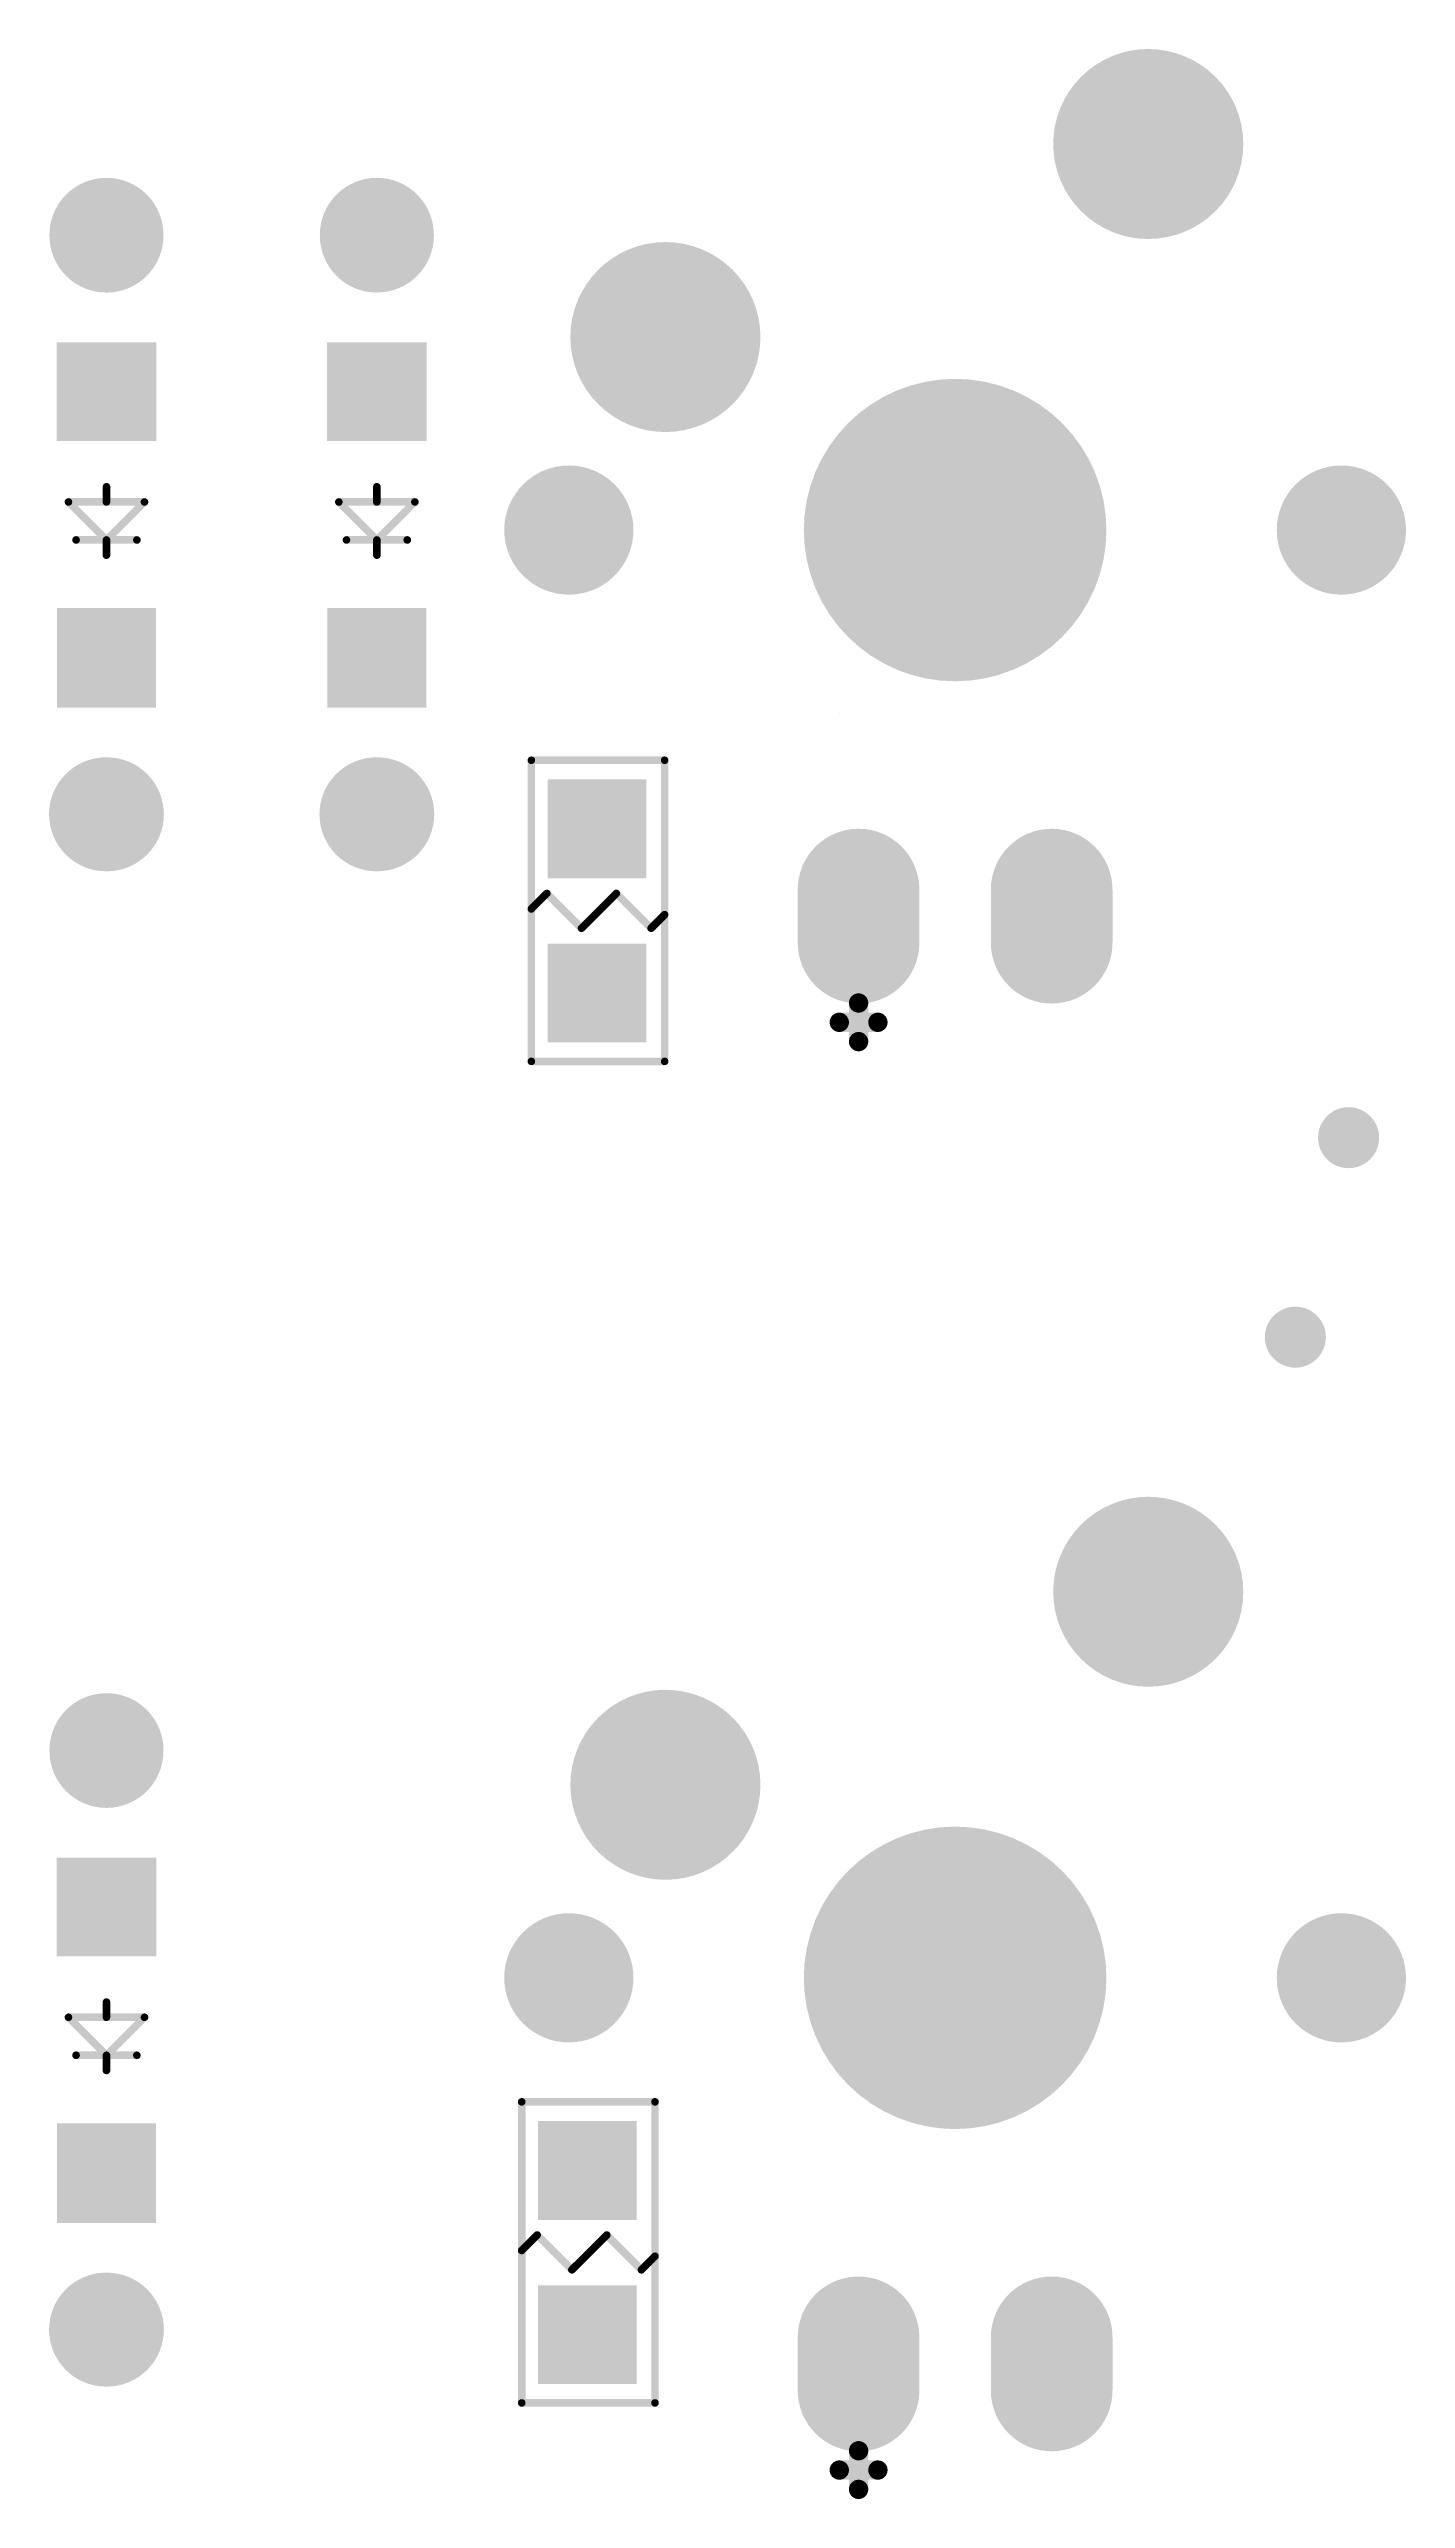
# Model space of a CAD drawing. Extents: x 407 to 769, y 688 to 804.
# Drawn here: x 728.68 to 746.53, y 729.72 to 761.96 of the extents above; entities that cross this region are included whole.
import ezdxf

# ---------------------------------------------------------------- set-up
doc = ezdxf.new("R2010")
doc.units = 0
doc.layers.get('0').update_dxf_attribs({"linetype": 'CONTINUOUS'})
for name, color, linetype in [('BOTTOMOVERLAY', 54, 'CONTINUOUS'), ('BOTTOMPASTE', 16, 'CONTINUOUS'), ('BOTTOMSOLDER', 6, 'CONTINUOUS'), ('MULTILAYER', 9, 'CONTINUOUS'), ('TOPSOLDER', 216, 'CONTINUOUS')]:
    doc.layers.add(name, color=color, linetype=linetype)

# ---------------------------------------------------------------- blocks, each defined once
blk = doc.blocks.new('IN4148G_B_49')
at = {"layer": 'BOTTOMOVERLAY', "const_width": 0.1}
for points in [[(0, 0.4), (0, 0.2)], [(0, 0.2), (-0.5, -0.3)], [(0.4, 0.2), (-0.4, 0.2)], [(0.5, -0.3), (0, 0.2)], [(0.5, -0.3), (-0.5, -0.3)], [(0, -0.3), (0, -0.5)]]:
    blk.add_lwpolyline(points, dxfattribs=at)
at = {"layer": 'BOTTOMOVERLAY', "const_width": 0.05}
for points in [[(-0.025, 0.4, 1), (0.025, 0.4, 1)], [(-0.425, 0.2, 1), (-0.375, 0.2, 1)], [(-0.025, 0.2, 1), (0.025, 0.2, 1)], [(-0.025, 0.2, 1), (0.025, 0.2, 1)], [(-0.025, 0.2, 1), (0.025, 0.2, 1)], [(0.375, 0.2, 1), (0.425, 0.2, 1)], [(-0.525, -0.3, 1), (-0.475, -0.3, 1)], [(-0.525, -0.3, 1), (-0.475, -0.3, 1)], [(-0.025, -0.3, 1), (0.025, -0.3, 1)], [(0.475, -0.3, 1), (0.525, -0.3, 1)], [(0.475, -0.3, 1), (0.525, -0.3, 1)], [(-0.025, -0.5, 1), (0.025, -0.5, 1)]]:
    blk.add_lwpolyline(points, format="xyb", close=True, dxfattribs=at)
at = {"layer": 'BOTTOMPASTE'}
for points in [[(-0.65, 1.095), (0.65, 1.095), (-0.65, 2.405), (0.65, 2.405)], [(-0.655, -2.4), (0.655, -2.4), (-0.655, -1.1), (0.655, -1.1)]]:
    blk.add_solid(points, dxfattribs=at)
at = {"layer": 'BOTTOMSOLDER', "const_width": 1.5}
for points in [[(0.005, 3.81), (-0.005, 3.81)], [(0, -3.805), (0, -3.815)]]:
    blk.add_lwpolyline(points, dxfattribs=at)
at = {"layer": 'BOTTOMSOLDER', "const_width": 0.75}
for points in [[(-0.38, 3.81, 1), (0.37, 3.81, 1)], [(-0.37, 3.81, 1), (0.38, 3.81, 1)], [(-0.375, -3.805, 1), (0.375, -3.805, 1)], [(-0.375, -3.815, 1), (0.375, -3.815, 1)]]:
    blk.add_lwpolyline(points, format="xyb", close=True, dxfattribs=at)
at = {"layer": 'BOTTOMSOLDER'}
for points in [[(-0.65, 1.095), (0.65, 1.095), (-0.65, 2.405), (0.65, 2.405)], [(-0.655, -2.4), (0.655, -2.4), (-0.655, -1.1), (0.655, -1.1)]]:
    blk.add_solid(points, dxfattribs=at)
at = {"layer": 'MULTILAYER', "const_width": 1.5}
for points in [[(0.005, 3.81), (-0.005, 3.81)], [(0, -3.805), (0, -3.815)]]:
    blk.add_lwpolyline(points, dxfattribs=at)
at = {"layer": 'MULTILAYER', "const_width": 0.75}
for points in [[(-0.38, 3.81, 1), (0.37, 3.81, 1)], [(-0.37, 3.81, 1), (0.38, 3.81, 1)], [(-0.375, -3.805, 1), (0.375, -3.805, 1)], [(-0.375, -3.815, 1), (0.375, -3.815, 1)]]:
    blk.add_lwpolyline(points, format="xyb", close=True, dxfattribs=at)
blk = doc.blocks.new('IN4148G_B_67')
at = {"layer": 'BOTTOMOVERLAY', "const_width": 0.1}
for points in [[(0, 0.4), (0, 0.2)], [(0, 0.2), (-0.5, -0.3)], [(0.4, 0.2), (-0.4, 0.2)], [(0.5, -0.3), (0, 0.2)], [(0.5, -0.3), (-0.5, -0.3)], [(0, -0.3), (0, -0.5)]]:
    blk.add_lwpolyline(points, dxfattribs=at)
at = {"layer": 'BOTTOMOVERLAY', "const_width": 0.05}
for points in [[(-0.025, 0.4, 1), (0.025, 0.4, 1)], [(-0.425, 0.2, 1), (-0.375, 0.2, 1)], [(-0.025, 0.2, 1), (0.025, 0.2, 1)], [(-0.025, 0.2, 1), (0.025, 0.2, 1)], [(-0.025, 0.2, 1), (0.025, 0.2, 1)], [(0.375, 0.2, 1), (0.425, 0.2, 1)], [(-0.525, -0.3, 1), (-0.475, -0.3, 1)], [(-0.525, -0.3, 1), (-0.475, -0.3, 1)], [(-0.025, -0.3, 1), (0.025, -0.3, 1)], [(0.475, -0.3, 1), (0.525, -0.3, 1)], [(0.475, -0.3, 1), (0.525, -0.3, 1)], [(-0.025, -0.5, 1), (0.025, -0.5, 1)]]:
    blk.add_lwpolyline(points, format="xyb", close=True, dxfattribs=at)
at = {"layer": 'BOTTOMPASTE'}
for points in [[(-0.65, 1.095), (0.65, 1.095), (-0.65, 2.405), (0.65, 2.405)], [(-0.655, -2.4), (0.655, -2.4), (-0.655, -1.1), (0.655, -1.1)]]:
    blk.add_solid(points, dxfattribs=at)
at = {"layer": 'BOTTOMSOLDER', "const_width": 1.5}
for points in [[(0.005, 3.81), (-0.005, 3.81)], [(0, -3.805), (0, -3.815)]]:
    blk.add_lwpolyline(points, dxfattribs=at)
at = {"layer": 'BOTTOMSOLDER', "const_width": 0.75}
for points in [[(-0.38, 3.81, 1), (0.37, 3.81, 1)], [(-0.37, 3.81, 1), (0.38, 3.81, 1)], [(-0.375, -3.805, 1), (0.375, -3.805, 1)], [(-0.375, -3.815, 1), (0.375, -3.815, 1)]]:
    blk.add_lwpolyline(points, format="xyb", close=True, dxfattribs=at)
at = {"layer": 'BOTTOMSOLDER'}
for points in [[(-0.65, 1.095), (0.65, 1.095), (-0.65, 2.405), (0.65, 2.405)], [(-0.655, -2.4), (0.655, -2.4), (-0.655, -1.1), (0.655, -1.1)]]:
    blk.add_solid(points, dxfattribs=at)
at = {"layer": 'MULTILAYER', "const_width": 1.5}
for points in [[(0.005, 3.81), (-0.005, 3.81)], [(0, -3.805), (0, -3.815)]]:
    blk.add_lwpolyline(points, dxfattribs=at)
at = {"layer": 'MULTILAYER', "const_width": 0.75}
for points in [[(-0.38, 3.81, 1), (0.37, 3.81, 1)], [(-0.37, 3.81, 1), (0.38, 3.81, 1)], [(-0.375, -3.805, 1), (0.375, -3.805, 1)], [(-0.375, -3.815, 1), (0.375, -3.815, 1)]]:
    blk.add_lwpolyline(points, format="xyb", close=True, dxfattribs=at)
blk = doc.blocks.new('IN4148G_B_68')
at = {"layer": 'BOTTOMOVERLAY', "const_width": 0.1}
for points in [[(0, 0.4), (0, 0.2)], [(0, 0.2), (-0.5, -0.3)], [(0.4, 0.2), (-0.4, 0.2)], [(0.5, -0.3), (0, 0.2)], [(0.5, -0.3), (-0.5, -0.3)], [(0, -0.3), (0, -0.5)]]:
    blk.add_lwpolyline(points, dxfattribs=at)
at = {"layer": 'BOTTOMOVERLAY', "const_width": 0.05}
for points in [[(-0.025, 0.4, 1), (0.025, 0.4, 1)], [(-0.425, 0.2, 1), (-0.375, 0.2, 1)], [(-0.025, 0.2, 1), (0.025, 0.2, 1)], [(-0.025, 0.2, 1), (0.025, 0.2, 1)], [(-0.025, 0.2, 1), (0.025, 0.2, 1)], [(0.375, 0.2, 1), (0.425, 0.2, 1)], [(-0.525, -0.3, 1), (-0.475, -0.3, 1)], [(-0.525, -0.3, 1), (-0.475, -0.3, 1)], [(-0.025, -0.3, 1), (0.025, -0.3, 1)], [(0.475, -0.3, 1), (0.525, -0.3, 1)], [(0.475, -0.3, 1), (0.525, -0.3, 1)], [(-0.025, -0.5, 1), (0.025, -0.5, 1)]]:
    blk.add_lwpolyline(points, format="xyb", close=True, dxfattribs=at)
at = {"layer": 'BOTTOMPASTE'}
for points in [[(-0.65, 1.095), (0.65, 1.095), (-0.65, 2.405), (0.65, 2.405)], [(-0.655, -2.4), (0.655, -2.4), (-0.655, -1.1), (0.655, -1.1)]]:
    blk.add_solid(points, dxfattribs=at)
at = {"layer": 'BOTTOMSOLDER', "const_width": 1.5}
for points in [[(0.005, 3.81), (-0.005, 3.81)], [(0, -3.805), (0, -3.815)]]:
    blk.add_lwpolyline(points, dxfattribs=at)
at = {"layer": 'BOTTOMSOLDER', "const_width": 0.75}
for points in [[(-0.38, 3.81, 1), (0.37, 3.81, 1)], [(-0.37, 3.81, 1), (0.38, 3.81, 1)], [(-0.375, -3.805, 1), (0.375, -3.805, 1)], [(-0.375, -3.815, 1), (0.375, -3.815, 1)]]:
    blk.add_lwpolyline(points, format="xyb", close=True, dxfattribs=at)
at = {"layer": 'BOTTOMSOLDER'}
for points in [[(-0.65, 1.095), (0.65, 1.095), (-0.65, 2.405), (0.65, 2.405)], [(-0.655, -2.4), (0.655, -2.4), (-0.655, -1.1), (0.655, -1.1)]]:
    blk.add_solid(points, dxfattribs=at)
at = {"layer": 'MULTILAYER', "const_width": 1.5}
for points in [[(0.005, 3.81), (-0.005, 3.81)], [(0, -3.805), (0, -3.815)]]:
    blk.add_lwpolyline(points, dxfattribs=at)
at = {"layer": 'MULTILAYER', "const_width": 0.75}
for points in [[(-0.38, 3.81, 1), (0.37, 3.81, 1)], [(-0.37, 3.81, 1), (0.38, 3.81, 1)], [(-0.375, -3.805, 1), (0.375, -3.805, 1)], [(-0.375, -3.815, 1), (0.375, -3.815, 1)]]:
    blk.add_lwpolyline(points, format="xyb", close=True, dxfattribs=at)
blk = doc.blocks.new('R0805_B_216')
at = {"layer": 'BOTTOMOVERLAY', "const_width": 0.1}
for points in [[(-0.889, 1.981), (0.864, 1.981)], [(-0.889, -1.981), (-0.889, 1.981)], [(0.864, -1.981), (0.864, 1.981)], [(-0.889, 0.025), (-0.686, 0.229)], [(-0.686, 0.229), (-0.229, -0.229)], [(-0.229, -0.229), (0, 0)], [(0, 0), (0.229, 0.229)], [(0.229, 0.229), (0.686, -0.229)], [(0.686, -0.229), (0.864, -0.051)], [(-0.889, -1.981), (0.864, -1.981)]]:
    blk.add_lwpolyline(points, dxfattribs=at)
at = {"layer": 'BOTTOMOVERLAY', "const_width": 0.05}
for points in [[(-0.914, 1.981, 1), (-0.864, 1.981, 1)], [(-0.914, 1.981, 1), (-0.864, 1.981, 1)], [(0.839, 1.981, 1), (0.889, 1.981, 1)], [(0.839, 1.981, 1), (0.889, 1.981, 1)], [(-0.914, 0.025, 1), (-0.864, 0.025, 1)], [(-0.711, 0.229, 1), (-0.661, 0.229, 1)], [(-0.711, 0.229, 1), (-0.661, 0.229, 1)], [(-0.025, 0, 1), (0.025, 0, 1)], [(-0.025, 0, 1), (0.025, 0, 1)], [(0.204, 0.229, 1), (0.254, 0.229, 1)], [(0.204, 0.229, 1), (0.254, 0.229, 1)], [(-0.254, -0.229, 1), (-0.204, -0.229, 1)], [(-0.254, -0.229, 1), (-0.204, -0.229, 1)], [(0.661, -0.229, 1), (0.711, -0.229, 1)], [(0.661, -0.229, 1), (0.711, -0.229, 1)], [(0.839, -0.051, 1), (0.889, -0.051, 1)], [(-0.914, -1.981, 1), (-0.864, -1.981, 1)], [(-0.914, -1.981, 1), (-0.864, -1.981, 1)], [(0.839, -1.981, 1), (0.889, -1.981, 1)], [(0.839, -1.981, 1), (0.889, -1.981, 1)]]:
    blk.add_lwpolyline(points, format="xyb", close=True, dxfattribs=at)
at = {"layer": 'BOTTOMPASTE'}
for points in [[(0.625, 0.428), (0.625, 1.728), (-0.675, 0.428), (-0.675, 1.728)], [(0.625, -1.731), (0.625, -0.431), (-0.675, -1.731), (-0.675, -0.431)]]:
    blk.add_solid(points, dxfattribs=at)
at = {"layer": 'BOTTOMSOLDER'}
for points in [[(0.625, 0.428), (0.625, 1.728), (-0.675, 0.428), (-0.675, 1.728)], [(0.625, -1.731), (0.625, -0.431), (-0.675, -1.731), (-0.675, -0.431)]]:
    blk.add_solid(points, dxfattribs=at)
blk = doc.blocks.new('R0805_B_231')
at = {"layer": 'BOTTOMOVERLAY', "const_width": 0.1}
for points in [[(-0.889, 1.981), (0.864, 1.981)], [(-0.889, -1.981), (-0.889, 1.981)], [(0.864, -1.981), (0.864, 1.981)], [(-0.889, 0.025), (-0.686, 0.229)], [(-0.686, 0.229), (-0.229, -0.229)], [(-0.229, -0.229), (0, 0)], [(0, 0), (0.229, 0.229)], [(0.229, 0.229), (0.686, -0.229)], [(0.686, -0.229), (0.864, -0.051)], [(-0.889, -1.981), (0.864, -1.981)]]:
    blk.add_lwpolyline(points, dxfattribs=at)
at = {"layer": 'BOTTOMOVERLAY', "const_width": 0.05}
for points in [[(-0.914, 1.981, 1), (-0.864, 1.981, 1)], [(-0.914, 1.981, 1), (-0.864, 1.981, 1)], [(0.839, 1.981, 1), (0.889, 1.981, 1)], [(0.839, 1.981, 1), (0.889, 1.981, 1)], [(-0.914, 0.025, 1), (-0.864, 0.025, 1)], [(-0.711, 0.229, 1), (-0.661, 0.229, 1)], [(-0.711, 0.229, 1), (-0.661, 0.229, 1)], [(-0.025, 0, 1), (0.025, 0, 1)], [(-0.025, 0, 1), (0.025, 0, 1)], [(0.204, 0.229, 1), (0.254, 0.229, 1)], [(0.204, 0.229, 1), (0.254, 0.229, 1)], [(-0.254, -0.229, 1), (-0.204, -0.229, 1)], [(-0.254, -0.229, 1), (-0.204, -0.229, 1)], [(0.661, -0.229, 1), (0.711, -0.229, 1)], [(0.661, -0.229, 1), (0.711, -0.229, 1)], [(0.839, -0.051, 1), (0.889, -0.051, 1)], [(-0.914, -1.981, 1), (-0.864, -1.981, 1)], [(-0.914, -1.981, 1), (-0.864, -1.981, 1)], [(0.839, -1.981, 1), (0.889, -1.981, 1)], [(0.839, -1.981, 1), (0.889, -1.981, 1)]]:
    blk.add_lwpolyline(points, format="xyb", close=True, dxfattribs=at)
at = {"layer": 'BOTTOMPASTE'}
for points in [[(0.625, 0.428), (0.625, 1.728), (-0.675, 0.428), (-0.675, 1.728)], [(0.625, -1.731), (0.625, -0.431), (-0.675, -1.731), (-0.675, -0.431)]]:
    blk.add_solid(points, dxfattribs=at)
at = {"layer": 'BOTTOMSOLDER'}
for points in [[(0.625, 0.428), (0.625, 1.728), (-0.675, 0.428), (-0.675, 1.728)], [(0.625, -1.731), (0.625, -0.431), (-0.675, -1.731), (-0.675, -0.431)]]:
    blk.add_solid(points, dxfattribs=at)
blk = doc.blocks.new('MX1UP__B_280')
at = {"layer": 'BOTTOMOVERLAY', "const_width": 0.254}
for points in [[(-1.27, -6.731), (-1.27, -6.223)], [(-1.524, -6.477), (-1.016, -6.477)]]:
    blk.add_lwpolyline(points, dxfattribs=at)
at = {"layer": 'BOTTOMOVERLAY', "const_width": 0.127}
for points in [[(-1.333, -6.223, 1), (-1.206, -6.223, 1)], [(-1.587, -6.477, 1), (-1.46, -6.477, 1)], [(-1.079, -6.477, 1), (-0.952, -6.477, 1)], [(-1.333, -6.731, 1), (-1.206, -6.731, 1)]]:
    blk.add_lwpolyline(points, format="xyb", close=True, dxfattribs=at)
at = {"layer": 'BOTTOMSOLDER'}
for points, const_width in [([(1.915, 5.08, 1), (3.165, 5.08, 1)], 1.25), ([(-4.435, 2.54, 1), (-3.185, 2.54, 1)], 1.25), ([(-0.995, 0, 1), (0.995, 0, 1)], 1.99), ([(-5.505, 0, 1), (-4.655, 0, 1)], 0.85), ([(4.655, 0, 1), (5.505, 0, 1)], 0.85), ([(-1.67, -4.73, 1), (-0.87, -4.73, 1)], 0.8), ([(0.87, -4.73, 1), (1.67, -4.73, 1)], 0.8), ([(-1.67, -5.43, 1), (-0.87, -5.43, 1)], 0.8), ([(0.87, -5.43, 1), (1.67, -5.43, 1)], 0.8)]:
    blk.add_lwpolyline(points, format="xyb", close=True, dxfattribs=dict(at, const_width=const_width))
at = {"layer": 'BOTTOMSOLDER', "const_width": 1.6}
for points in [[(-1.27, -5.43), (-1.27, -4.73)], [(1.27, -5.43), (1.27, -4.73)]]:
    blk.add_lwpolyline(points, dxfattribs=at)
at = {"layer": 'MULTILAYER'}
for points, const_width in [([(1.915, 5.08, 1), (3.165, 5.08, 1)], 1.25), ([(-4.435, 2.54, 1), (-3.185, 2.54, 1)], 1.25), ([(-0.995, 0, 1), (0.995, 0, 1)], 1.99), ([(-5.505, 0, 1), (-4.655, 0, 1)], 0.85), ([(4.655, 0, 1), (5.505, 0, 1)], 0.85), ([(-1.67, -4.73, 1), (-0.87, -4.73, 1)], 0.8), ([(0.87, -4.73, 1), (1.67, -4.73, 1)], 0.8), ([(-1.67, -5.43, 1), (-0.87, -5.43, 1)], 0.8), ([(0.87, -5.43, 1), (1.67, -5.43, 1)], 0.8)]:
    blk.add_lwpolyline(points, format="xyb", close=True, dxfattribs=dict(at, const_width=const_width))
at = {"layer": 'MULTILAYER', "const_width": 1.6}
for points in [[(-1.27, -5.43), (-1.27, -4.73)], [(1.27, -5.43), (1.27, -4.73)]]:
    blk.add_lwpolyline(points, dxfattribs=at)
at = {"layer": 'TOPSOLDER'}
for points, const_width in [([(1.915, 5.08, 1), (3.165, 5.08, 1)], 1.25), ([(-4.435, 2.54, 1), (-3.185, 2.54, 1)], 1.25), ([(-0.995, 0, 1), (0.995, 0, 1)], 1.99), ([(-5.505, 0, 1), (-4.655, 0, 1)], 0.85), ([(4.655, 0, 1), (5.505, 0, 1)], 0.85), ([(-1.67, -4.73, 1), (-0.87, -4.73, 1)], 0.8), ([(0.87, -4.73, 1), (1.67, -4.73, 1)], 0.8), ([(-1.67, -5.43, 1), (-0.87, -5.43, 1)], 0.8), ([(0.87, -5.43, 1), (1.67, -5.43, 1)], 0.8)]:
    blk.add_lwpolyline(points, format="xyb", close=True, dxfattribs=dict(at, const_width=const_width))
at = {"layer": 'TOPSOLDER', "const_width": 1.6}
for points in [[(-1.27, -5.43), (-1.27, -4.73)], [(1.27, -5.43), (1.27, -4.73)]]:
    blk.add_lwpolyline(points, dxfattribs=at)
blk = doc.blocks.new('MX1UP__B_283')
at = {"layer": 'BOTTOMOVERLAY', "const_width": 0.254}
for points in [[(-1.27, -6.731), (-1.27, -6.223)], [(-1.524, -6.477), (-1.016, -6.477)]]:
    blk.add_lwpolyline(points, dxfattribs=at)
at = {"layer": 'BOTTOMOVERLAY', "const_width": 0.127}
for points in [[(-1.333, -6.223, 1), (-1.206, -6.223, 1)], [(-1.587, -6.477, 1), (-1.46, -6.477, 1)], [(-1.079, -6.477, 1), (-0.952, -6.477, 1)], [(-1.333, -6.731, 1), (-1.206, -6.731, 1)]]:
    blk.add_lwpolyline(points, format="xyb", close=True, dxfattribs=at)
at = {"layer": 'BOTTOMSOLDER'}
for points, const_width in [([(1.915, 5.08, 1), (3.165, 5.08, 1)], 1.25), ([(-4.435, 2.54, 1), (-3.185, 2.54, 1)], 1.25), ([(-0.995, 0, 1), (0.995, 0, 1)], 1.99), ([(-5.505, 0, 1), (-4.655, 0, 1)], 0.85), ([(4.655, 0, 1), (5.505, 0, 1)], 0.85), ([(-1.67, -4.73, 1), (-0.87, -4.73, 1)], 0.8), ([(0.87, -4.73, 1), (1.67, -4.73, 1)], 0.8), ([(-1.67, -5.43, 1), (-0.87, -5.43, 1)], 0.8), ([(0.87, -5.43, 1), (1.67, -5.43, 1)], 0.8)]:
    blk.add_lwpolyline(points, format="xyb", close=True, dxfattribs=dict(at, const_width=const_width))
at = {"layer": 'BOTTOMSOLDER', "const_width": 1.6}
for points in [[(-1.27, -5.43), (-1.27, -4.73)], [(1.27, -5.43), (1.27, -4.73)]]:
    blk.add_lwpolyline(points, dxfattribs=at)
at = {"layer": 'MULTILAYER'}
for points, const_width in [([(1.915, 5.08, 1), (3.165, 5.08, 1)], 1.25), ([(-4.435, 2.54, 1), (-3.185, 2.54, 1)], 1.25), ([(-0.995, 0, 1), (0.995, 0, 1)], 1.99), ([(-5.505, 0, 1), (-4.655, 0, 1)], 0.85), ([(4.655, 0, 1), (5.505, 0, 1)], 0.85), ([(-1.67, -4.73, 1), (-0.87, -4.73, 1)], 0.8), ([(0.87, -4.73, 1), (1.67, -4.73, 1)], 0.8), ([(-1.67, -5.43, 1), (-0.87, -5.43, 1)], 0.8), ([(0.87, -5.43, 1), (1.67, -5.43, 1)], 0.8)]:
    blk.add_lwpolyline(points, format="xyb", close=True, dxfattribs=dict(at, const_width=const_width))
at = {"layer": 'MULTILAYER', "const_width": 1.6}
for points in [[(-1.27, -5.43), (-1.27, -4.73)], [(1.27, -5.43), (1.27, -4.73)]]:
    blk.add_lwpolyline(points, dxfattribs=at)
at = {"layer": 'TOPSOLDER'}
for points, const_width in [([(1.915, 5.08, 1), (3.165, 5.08, 1)], 1.25), ([(-4.435, 2.54, 1), (-3.185, 2.54, 1)], 1.25), ([(-0.995, 0, 1), (0.995, 0, 1)], 1.99), ([(-5.505, 0, 1), (-4.655, 0, 1)], 0.85), ([(4.655, 0, 1), (5.505, 0, 1)], 0.85), ([(-1.67, -4.73, 1), (-0.87, -4.73, 1)], 0.8), ([(0.87, -4.73, 1), (1.67, -4.73, 1)], 0.8), ([(-1.67, -5.43, 1), (-0.87, -5.43, 1)], 0.8), ([(0.87, -5.43, 1), (1.67, -5.43, 1)], 0.8)]:
    blk.add_lwpolyline(points, format="xyb", close=True, dxfattribs=dict(at, const_width=const_width))
at = {"layer": 'TOPSOLDER', "const_width": 1.6}
for points in [[(-1.27, -5.43), (-1.27, -4.73)], [(1.27, -5.43), (1.27, -4.73)]]:
    blk.add_lwpolyline(points, dxfattribs=at)

msp = doc.modelspace()

# ---------------------------------------------------------------- linework, layer by layer
at = {"layer": 'BOTTOMSOLDER', "const_width": 0.402}
for points in [[(745.57, 747.636, 1), (745.971, 747.636, 1)], [(744.87, 745.011, 1), (745.271, 745.011, 1)]]:
    msp.add_lwpolyline(points, format="xyb", close=True, dxfattribs=at)
at = {"layer": 'MULTILAYER', "const_width": 0.3}
for points in [[(745.621, 747.636, 1), (745.921, 747.636, 1)], [(744.921, 745.011, 1), (745.221, 745.011, 1)]]:
    msp.add_lwpolyline(points, format="xyb", close=True, dxfattribs=at)
at = {"layer": 'TOPSOLDER', "const_width": 0.402}
for points in [[(745.57, 747.636, 1), (745.971, 747.636, 1)], [(744.87, 745.011, 1), (745.271, 745.011, 1)]]:
    msp.add_lwpolyline(points, format="xyb", close=True, dxfattribs=at)

# ---------------------------------------------------------------- block references
for name, p in [('MX1UP__B_280', (740.596, 755.631)), ('MX1UP__B_283', (740.596, 736.581)), ('R0805_B_231', (735.785, 732.968))]:
    msp.add_blockref(name, p)
for name, p, rotation in [('IN4148G_B_68', (729.435, 755.701), 180), ('IN4148G_B_67', (732.991, 755.701), 180), ('R0805_B_216', (735.912, 750.621), 360), ('IN4148G_B_49', (729.435, 735.762), 180)]:
    msp.add_blockref(name, p, dxfattribs=dict(rotation=rotation))

# ---------------------------------------------------------------- texts
at = {"layer": 'BOTTOMOVERLAY', "text_generation_flag": 2}
for s, rotation, p in [('D146', 360, (730.578, 760.908)), ('D147', 360, (734.134, 760.908)), ('R59', 360, (736.829, 753.161)), ('Pad 9', 180, (739.072, 753.218)), ('D164', 360, (730.578, 740.969)), ('Pad 6', 180, (738.818, 734.168)), ('R44', 90, (734.388, 733.73))]:
    msp.add_text(s, height=0.001, rotation=rotation, dxfattribs=at).set_placement(p)

doc.saveas('drawing.dxf')
